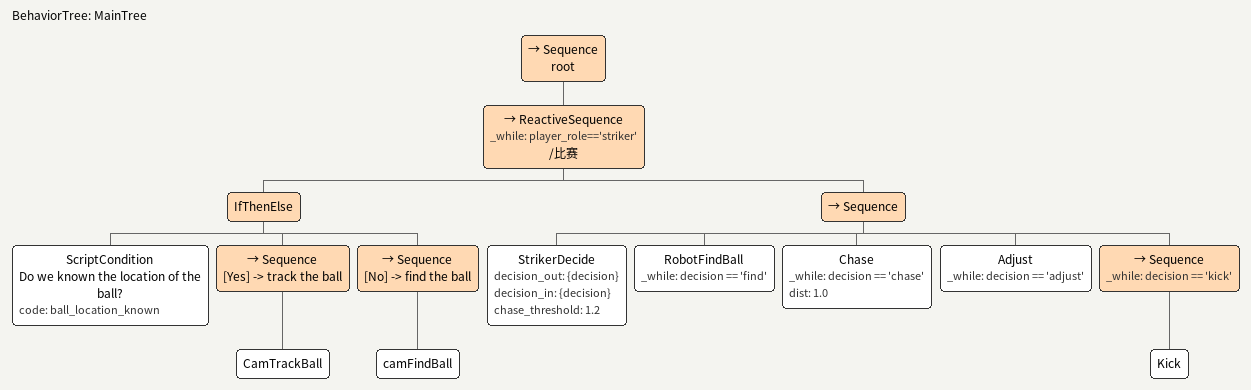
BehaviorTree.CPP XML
<root BTCPP_format="4" main_tree_to_execute="MainTree">
  <BehaviorTree ID="MainTree">
    <Sequence name="root">

      <ReactiveSequence _while="player_role=='striker'" name="/比赛">
        <IfThenElse>
          <ScriptCondition        name="Do we known the location of the ball?" code="ball_location_known" />
          <Sequence               name="[Yes] -> track the ball" >
              <CamTrackBall />
          </Sequence>
          <Sequence               name="[No] -> find the ball">
              <camFindBall />
          </Sequence>
        </IfThenElse>

        <Sequence>
              <StrikerDecide decision_out="{decision}" decision_in="{decision}" chase_threshold="1.2" />
              <RobotFindBall _while="decision == 'find'" />
              <Chase   _while="decision == 'chase'"   dist="1.0"/>
              <Adjust  _while="decision == 'adjust'"    />
              <Sequence  _while="decision == 'kick'">
                <Kick />
              </Sequence>
        </Sequence>
      </ReactiveSequence>

    </Sequence>
  </BehaviorTree>
</root>
